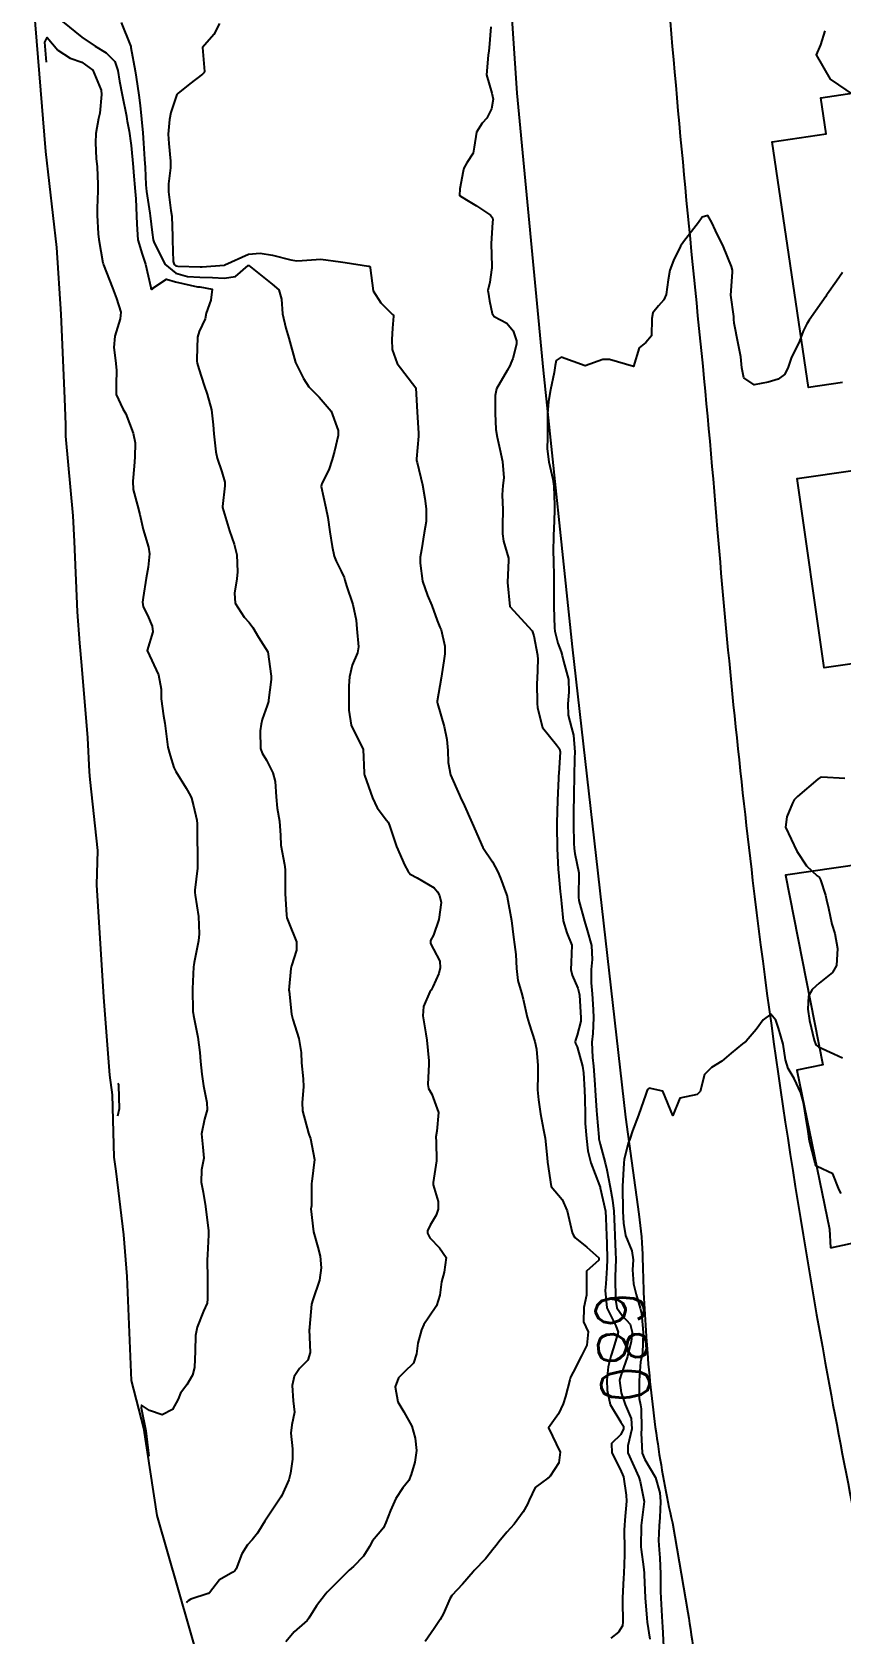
# Model space of a CAD drawing. Header units: metres. Extents: x 298520 to 308411, y 7433745 to 7450750.
# Drawn here: x 300386.1 to 300453.1, y 7444439.1 to 7444571.8 of the extents above; entities that cross this region are included whole.
import ezdxf
from ezdxf.enums import TextEntityAlignment as Align

# ---------------------------------------------------------------- set-up
doc = ezdxf.new("R2010")
doc.units = ezdxf.units.M
doc.header["$LTSCALE"] = 10
for name, color, linetype in [('Area', 45, 'Continuous'), ('Cotas', 45, 'Continuous'), ('Curvas de Nivel 1m', 11, 'Continuous'), ('Curvas de Nivel 5m', 15, 'Continuous'), ('Edificações', 30, 'Continuous'), ('Vias Primárias', 230, 'Continuous')]:
    doc.layers.add(name, color=color, linetype=linetype)
doc.styles.add('Style-STANDARD', font='STANDARD.shx')

msp = doc.modelspace()

# ---------------------------------------------------------------- linework, layer by layer
at = {"layer": 'Area'}
msp.add_polyline3d([(300400.01, 7444436.55, 683.23), (300396.47, 7444448.87, 684.41), (300395.37, 7444456.1, 684.83), (300394.36, 7444460.07, 685.14), (300394, 7444468.69, 685.45), (300393.71, 7444472.14, 685.47), (300393.07, 7444477.4, 685.43), (300392.92, 7444478.57, 685.43), (300392.79, 7444483.74, 685.45), (300392.57, 7444485.36, 685.58), (300392.06, 7444491.81, 685.36), (300391.47, 7444501.11, 685.62), (300391.55, 7444503.96, 685.69), (300390.92, 7444509.85, 685.6), (300390.88, 7444510.48, 685.46), (300390.74, 7444513.29, 685.33), (300390.24, 7444519.28, 685.28), (300390.08, 7444521.14, 685.48), (300389.89, 7444523.73, 685.26), (300389.63, 7444529.56, 685.58), (300389.53, 7444531.69, 685.2), (300388.91, 7444538.28, 685.31), (300388.92, 7444539.23, 685.5), (300388.83, 7444541.41, 685.13), (300388.54, 7444548.39, 685.25), (300388.18, 7444553.91, 727.8), (300387.26, 7444561.88, 684.99), (300386.11, 7444576.11, 683.33)], dxfattribs=at)
at = {"layer": 'Curvas de Nivel 1m', "flags": 128}
for points, elevation in [([(300388.65, 7444572.63), (300390.25, 7444571.35), (300391.35, 7444570.6), (300392.24, 7444570.05), (300392.97, 7444569.32), (300393.21, 7444568.58), (300393.35, 7444567.71), (300393.59, 7444566.57), (300393.95, 7444564.79), (300393.97, 7444564.56), (300393.99, 7444564.38), (300394.16, 7444563.56), (300394.31, 7444562.56), (300394.32, 7444562.38), (300394.49, 7444560.56), (300394.52, 7444560.15), (300394.65, 7444558.55), (300394.7, 7444557.95), (300394.77, 7444556.55), (300394.78, 7444555.85), (300394.88, 7444554.55), (300395.23, 7444553.36), (300395.5, 7444552.55), (300395.94, 7444550.61), (300395.96, 7444550.54), (300396, 7444550.48), (300396.06, 7444550.48), (300396.11, 7444550.54), (300397.25, 7444551.29), (300398.01, 7444551.08), (300399.83, 7444550.67), (300400.01, 7444550.65), (300401.02, 7444550.48), (300400.93, 7444549.55), (300400.55, 7444548.48), (300400.44, 7444548.02), (300399.97, 7444546.95), (300399.82, 7444546.49), (300399.75, 7444544.68), (300399.76, 7444544.49), (300399.79, 7444544.35), (300399.93, 7444543.87), (300400.36, 7444542.49), (300400.62, 7444541.77), (300400.97, 7444540.48), (300401.11, 7444539.24), (300401.16, 7444538.48), (300401.34, 7444536.99), (300401.46, 7444536.47), (300401.83, 7444535.34), (300402.07, 7444534.47), (300402.09, 7444534.18), (300401.88, 7444532.47), (300401.89, 7444532.37), (300402.48, 7444530.46), (300402.86, 7444529.35), (300403.08, 7444528.46), (300403.13, 7444527.06), (300403.07, 7444526.46), (300402.88, 7444525.28), (300402.95, 7444524.46), (300403.68, 7444523.3), (300404.09, 7444522.86), (300404.4, 7444522.44), (300404.88, 7444521.64), (300405.65, 7444520.42), (300405.92, 7444518.42), (300405.92, 7444518.12), (300405.71, 7444516.42), (300405.7, 7444516.32), (300405.6, 7444515.99), (300405.18, 7444514.82), (300405.08, 7444514.43), (300405.01, 7444513.87), (300405.03, 7444512.43), (300405.17, 7444512.04), (300405.54, 7444511.46), (300406.06, 7444510.41), (300406.25, 7444509.69), (300406.33, 7444508.41), (300406.43, 7444507.47), (300406.6, 7444506.41), (300406.68, 7444505.2), (300406.73, 7444504.41), (300407.03, 7444502.81), (300407.08, 7444502.4), (300407.07, 7444500.75), (300407.08, 7444500.4), (300407.18, 7444498.61), (300407.21, 7444498.4), (300407.38, 7444497.98), (300408.01, 7444496.39), (300408.03, 7444495.72), (300407.6, 7444494.4), (300407.55, 7444494.19), (300407.39, 7444492.4), (300407.4, 7444492.31), (300407.6, 7444490.4), (300407.71, 7444489.97), (300408.22, 7444488.39), (300408.4, 7444487.24), (300408.44, 7444486.39), (300408.56, 7444485.06), (300408.59, 7444484.39), (300408.49, 7444483.1), (300408.52, 7444482.39), (300409.02, 7444480.54), (300409.07, 7444480.38), (300409.17, 7444480.1), (300409.51, 7444478.37), (300409.29, 7444476.54), (300409.26, 7444476.38), (300409.25, 7444474.52), (300409.22, 7444474.38), (300409.21, 7444474.27), (300409.44, 7444472.37), (300409.79, 7444471.1), (300409.98, 7444470.37), (300410.07, 7444469.39), (300409.93, 7444468.37), (300409.37, 7444466.74), (300409.27, 7444466.38), (300409.1, 7444464.49), (300409.09, 7444464.38), (300409.08, 7444464.28), (300409.15, 7444462.38), (300408.95, 7444461.76), (300408.26, 7444461.06), (300407.83, 7444460.39), (300407.67, 7444459.65), (300407.74, 7444458.39), (300407.84, 7444457.45), (300407.64, 7444456.39), (300407.56, 7444455.71), (300407.69, 7444454.39), (300407.69, 7444453.55), (300407.52, 7444452.39), (300407.38, 7444451.84), (300406.81, 7444450.54), (300406.73, 7444450.4), (300406.56, 7444450.15), (300405.4, 7444448.42), (300405.17, 7444448.04), (300404.78, 7444447.42), (300404.34, 7444446.87), (300403.96, 7444446.44), (300403.49, 7444445.71), (300403.01, 7444444.45), (300402.9, 7444444.29), (300402.74, 7444444.19), (300401.64, 7444443.55), (300400.8, 7444442.47), (300400.76, 7444442.43), (300400.71, 7444442.41), (300399.26, 7444441.95), (300399.05, 7444441.82), (300398.97, 7444441.73), (300398.92, 7444441.64)], 684), ([(300393.49, 7444572.57), (300394.25, 7444570.71), (300394.29, 7444570.56), (300394.31, 7444570.5), (300394.66, 7444568.56), (300394.74, 7444568.03), (300394.97, 7444566.55), (300395.07, 7444565.67), (300395.17, 7444564.55), (300395.28, 7444563.43), (300395.35, 7444562.55), (300395.44, 7444561.24), (300395.48, 7444560.55), (300395.54, 7444559.11), (300395.6, 7444558.55), (300395.86, 7444556.77), (300395.89, 7444556.54), (300396.06, 7444555.17), (300396.16, 7444554.54), (300396.19, 7444554.4), (300397.12, 7444552.53), (300398.02, 7444551.78), (300399, 7444551.53), (300400.02, 7444551.47), (300401.07, 7444551.43), (300402.02, 7444551.39), (300402.96, 7444551.51), (300404.02, 7444552.44), (300404.06, 7444552.44), (300406.01, 7444550.89), (300406.55, 7444550.41), (300406.77, 7444549.64), (300406.86, 7444548.41), (300407.14, 7444547.24), (300407.38, 7444546.41), (300407.93, 7444544.4), (300408.61, 7444543.08), (300409.03, 7444542.38), (300409.9, 7444541.52), (300410.89, 7444540.36), (300411.47, 7444538.75), (300411.48, 7444538.35), (300411.16, 7444537.05), (300410.96, 7444536.36), (300410.69, 7444535.5), (300410.13, 7444534.37), (300410.07, 7444534.11), (300410.46, 7444532.36), (300410.6, 7444531.54), (300410.78, 7444530.36), (300410.97, 7444529.14), (300411.14, 7444528.36), (300411.31, 7444527.93), (300411.73, 7444527.12), (300411.97, 7444526.59), (300412.03, 7444526.35), (300412.16, 7444525.9), (300412.69, 7444524.34), (300412.97, 7444523.04), (300413.02, 7444522.34), (300413.14, 7444520.85), (300413.07, 7444520.34), (300412.64, 7444519.33), (300412.4, 7444518.34), (300412.36, 7444517.6), (300412.34, 7444516.34), (300412.34, 7444515.6), (300412.56, 7444514.34), (300413.55, 7444512.33), (300413.61, 7444510.41), (300413.62, 7444510.33), (300413.65, 7444510.21), (300414.32, 7444508.32), (300414.69, 7444507.51), (300415.48, 7444506.49), (300415.62, 7444506.3), (300415.73, 7444506.04), (300416.3, 7444504.29), (300417, 7444502.72), (300417.23, 7444502.28), (300417.43, 7444502.01), (300418.01, 7444501.69), (300419.42, 7444500.88), (300419.71, 7444500.55), (300419.87, 7444500.25), (300420, 7444499.66), (300419.82, 7444498.25), (300419.37, 7444496.96), (300419.13, 7444496.5), (300419.12, 7444496.26), (300419.36, 7444495.8), (300419.89, 7444494.79), (300419.92, 7444494.25), (300419.8, 7444493.79), (300419.32, 7444492.66), (300419.17, 7444492.41), (300419.07, 7444492.26), (300418.54, 7444491.03), (300418.48, 7444490.27), (300418.74, 7444488.79), (300418.82, 7444488.26), (300418.97, 7444486.54), (300418.98, 7444486.26), (300418.9, 7444484.59), (300418.96, 7444484.26), (300419.22, 7444483.79), (300419.77, 7444482.25), (300419.63, 7444480.71), (300419.56, 7444480.25), (300419.6, 7444479.82), (300419.61, 7444478.25), (300419.34, 7444476.47), (300419.34, 7444476.26), (300419.74, 7444474.88), (300419.74, 7444474.25), (300419.58, 7444473.77), (300419.08, 7444472.93), (300418.87, 7444472.46), (300418.88, 7444472.26), (300419.07, 7444471.87), (300419.86, 7444471.05), (300420.41, 7444470.24), (300420.24, 7444469.04), (300420.04, 7444468.24), (300419.9, 7444467.14), (300419.62, 7444466.25), (300418.99, 7444465.3), (300418.56, 7444464.69), (300418.36, 7444464.27), (300418.08, 7444463.16), (300417.96, 7444462.27), (300417.72, 7444461.5), (300416.94, 7444460.76), (300416.46, 7444460.29), (300416.18, 7444459.55), (300416.4, 7444458.29), (300416.9, 7444457.48), (300417.57, 7444456.27), (300417.85, 7444455.29), (300417.96, 7444454.27), (300417.81, 7444453.31), (300417.51, 7444452.27), (300417.31, 7444451.79), (300416.82, 7444451.17), (300416.24, 7444450.29), (300415.8, 7444449.3), (300415.42, 7444448.3), (300415.22, 7444447.87), (300414.78, 7444447.33), (300414.31, 7444446.77), (300414.07, 7444446.32), (300413.58, 7444445.5), (300412.75, 7444444.66), (300412.38, 7444444.34), (300411.55, 7444443.53), (300410.72, 7444442.69), (300410.56, 7444442.52), (300410.43, 7444442.36), (300409.68, 7444441.39), (300409.04, 7444440.38), (300408.9, 7444440.17), (300408.69, 7444439.98), (300407.83, 7444439.24), (300407.14, 7444438.4)], 683), ([(300401.65, 7444572.48), (300401.18, 7444571.56), (300400.24, 7444570.49), (300400.4, 7444568.49), (300400.33, 7444568.38), (300400.22, 7444568.29), (300399.19, 7444567.48), (300398.2, 7444566.68), (300398.12, 7444566.6), (300398.07, 7444566.52), (300397.6, 7444565.1), (300397.49, 7444564.53), (300397.39, 7444563.3), (300397.44, 7444562.53), (300397.58, 7444561.07), (300397.57, 7444560.53), (300397.43, 7444559.2), (300397.43, 7444558.53), (300397.62, 7444556.99), (300397.68, 7444556.52), (300397.76, 7444554.82), (300397.76, 7444554.52), (300397.79, 7444552.77), (300397.89, 7444552.52), (300398.03, 7444552.4), (300398.19, 7444552.36), (300400.03, 7444552.32), (300400.2, 7444552.32), (300402.03, 7444552.45), (300402.05, 7444552.45), (300402.08, 7444552.47), (300404.04, 7444553.38), (300405.01, 7444553.46), (300406.04, 7444553.27), (300407.54, 7444552.9), (300408.04, 7444552.82), (300408.5, 7444552.85), (300410.04, 7444552.94), (300411.65, 7444552.74), (300412.04, 7444552.68), (300413.99, 7444552.38), (300414.03, 7444552.37), (300414.07, 7444552.36), (300414.11, 7444552.33), (300414.13, 7444552.23), (300414.38, 7444550.32), (300415, 7444549.33), (300415.98, 7444548.37), (300416.04, 7444548.3), (300416.06, 7444548.22), (300415.97, 7444547.25), (300415.92, 7444546.3), (300415.95, 7444545.47), (300416.36, 7444544.3), (300417.91, 7444542.28), (300418.02, 7444540.28), (300418.12, 7444538.53), (300418.11, 7444538.28), (300417.96, 7444536.4), (300417.96, 7444536.28), (300418, 7444536.12), (300418.46, 7444534.27), (300418.66, 7444533.12), (300418.75, 7444532.27), (300418.75, 7444531.23), (300418.6, 7444530.27), (300418.36, 7444528.88), (300418.27, 7444528.27), (300418.26, 7444527.76), (300418.46, 7444526.27), (300418.88, 7444525.1), (300419.23, 7444524.26), (300419.68, 7444523.02), (300419.9, 7444522.48), (300419.99, 7444522.26), (300420.3, 7444520.9), (300420.3, 7444520.25), (300420.23, 7444519.67), (300420.01, 7444518.25), (300419.68, 7444516.33), (300419.68, 7444516.26), (300419.71, 7444516.15), (300420.26, 7444514.25), (300420.48, 7444513.17), (300420.55, 7444512.25), (300420.57, 7444511.27), (300420.76, 7444510.24), (300421.51, 7444508.56), (300421.67, 7444508.23), (300421.82, 7444507.91), (300422.58, 7444506.22), (300423.45, 7444504.21), (300424.26, 7444503.02), (300424.69, 7444502.19), (300424.91, 7444501.67), (300425.41, 7444500.33), (300425.45, 7444500.23), (300425.47, 7444500.19), (300425.48, 7444500.12), (300425.82, 7444498.18), (300425.99, 7444496.8), (300426.07, 7444496.18), (300426.18, 7444495.35), (300426.24, 7444494.18), (300426.35, 7444493.2), (300426.65, 7444492.17), (300426.8, 7444491.66), (300427.13, 7444490.16), (300427.28, 7444489.61), (300427.76, 7444488.15), (300427.91, 7444487.5), (300428, 7444486.15), (300428.01, 7444485.38), (300427.99, 7444484.15), (300428.06, 7444483.3), (300428.23, 7444482.15), (300428.48, 7444480.84), (300428.62, 7444480.15), (300428.79, 7444478.5), (300428.82, 7444478.14), (300429.12, 7444476.14), (300430.03, 7444475.05), (300430.43, 7444474.13), (300430.86, 7444472.33), (300430.93, 7444472.12), (300431.07, 7444471.91), (300432.06, 7444471.11), (300433.05, 7444470.23), (300433.06, 7444470.09), (300433.05, 7444470.02), (300432.03, 7444469.11), (300432.03, 7444468.1), (300432.05, 7444467.14), (300431.81, 7444466.11), (300431.8, 7444464.92), (300432.17, 7444464.1), (300432.07, 7444463), (300431.63, 7444462.11), (300430.94, 7444460.74), (300430.72, 7444460.33), (300430.66, 7444460.12), (300430.3, 7444458.73), (300430.1, 7444458.13), (300429.73, 7444457.3), (300428.88, 7444456.14), (300429.85, 7444454.13), (300429.74, 7444453.24), (300429.04, 7444452.14), (300428.94, 7444452.03), (300428.83, 7444451.97), (300427.78, 7444451.2), (300427.28, 7444450.16), (300427.15, 7444449.82), (300426.8, 7444449.18), (300426.06, 7444448.17), (300425.45, 7444447.51), (300424.77, 7444446.69), (300424.56, 7444446.4), (300424.4, 7444446.19), (300423.68, 7444445.28), (300422.74, 7444444.32), (300422.65, 7444444.21), (300421.78, 7444443.18), (300420.89, 7444442.24), (300420.71, 7444441.98), (300420.2, 7444440.75), (300419.92, 7444440.25), (300419.41, 7444439.53), (300418.67, 7444438.44)], 682), ([(300424.11, 7444572.2), (300423.98, 7444570.47), (300423.96, 7444570.2), (300423.9, 7444569.86), (300423.76, 7444568.21), (300424.2, 7444566.71), (300424.31, 7444566.21), (300424.18, 7444565.4), (300423.77, 7444564.62), (300423.4, 7444564.22), (300422.92, 7444563.47), (300422.74, 7444562.22), (300422.65, 7444561.72), (300422.13, 7444560.92), (300421.88, 7444560.48), (300421.82, 7444560.23), (300421.55, 7444558.79), (300421.52, 7444558.24), (300422.1, 7444557.86), (300422.93, 7444557.38), (300424.09, 7444556.59), (300424.25, 7444556.37), (300424.28, 7444556.21), (300424.26, 7444556.02), (300424.14, 7444554.21), (300424.19, 7444552.37), (300424.19, 7444552.21), (300424.17, 7444552.06), (300424.02, 7444551.04), (300423.87, 7444550.35), (300423.88, 7444550.21), (300424, 7444549.51), (300424.22, 7444548.44), (300424.39, 7444548.2), (300425.43, 7444547.64), (300425.97, 7444547.02), (300426.23, 7444546.18), (300426.24, 7444545.9), (300425.94, 7444544.72), (300425.78, 7444544.33), (300425.71, 7444544.18), (300425.48, 7444543.74), (300424.59, 7444542.2), (300424.46, 7444541.65), (300424.46, 7444540.2), (300424.52, 7444538.85), (300424.64, 7444538.2), (300424.87, 7444537.21), (300425.09, 7444536.19), (300425.18, 7444534.83), (300425.11, 7444534.19), (300425.05, 7444533.44), (300425.1, 7444532.19), (300425.09, 7444530.88), (300425.08, 7444530.19), (300425.16, 7444529.59), (300425.57, 7444528.18), (300425.58, 7444528.02), (300425.5, 7444526.18), (300425.69, 7444524.18), (300427.54, 7444522.16), (300427.67, 7444521.75), (300427.97, 7444520.16), (300428.02, 7444519.79), (300427.94, 7444518.16), (300427.92, 7444517.85), (300427.95, 7444516.16), (300427.97, 7444515.79), (300428.4, 7444514.15), (300429.56, 7444512.72), (300429.81, 7444512.39), (300429.85, 7444512.14), (300429.74, 7444510.34), (300429.73, 7444510.14), (300429.72, 7444509.94), (300429.64, 7444508.14), (300429.58, 7444506.24), (300429.58, 7444506.14), (300429.58, 7444506.04), (300429.62, 7444504.14), (300429.69, 7444502.39), (300429.71, 7444502.14), (300429.86, 7444500.58), (300429.9, 7444500.13), (300429.96, 7444499.58), (300430.11, 7444498.13), (300430.4, 7444497.15), (300430.83, 7444496.12), (300430.78, 7444494.68), (300430.73, 7444494.12), (300430.84, 7444493.63), (300431.32, 7444492.57), (300431.44, 7444492.11), (300431.45, 7444491.97), (300431.58, 7444490.11), (300431.56, 7444489.83), (300431.27, 7444488.66), (300431.12, 7444488.26), (300431.09, 7444488.11), (300431.13, 7444487.98), (300431.26, 7444487.7), (300431.71, 7444486.11), (300431.79, 7444485.56), (300431.86, 7444484.1), (300431.89, 7444483.43), (300431.92, 7444482.1), (300431.94, 7444481.34), (300432.03, 7444480.1), (300432.16, 7444479.1), (300432.39, 7444478.1), (300433.12, 7444476.21), (300433.16, 7444476.09), (300433.18, 7444476.03), (300433.6, 7444474.09), (300433.65, 7444473.52), (300433.69, 7444472.08), (300433.71, 7444471.44), (300433.76, 7444470.08), (300433.73, 7444469.4), (300433.63, 7444468.08), (300433.58, 7444467.52), (300433.71, 7444466.08), (300434.48, 7444464.59), (300434.66, 7444464.07), (300434.27, 7444462.77), (300434.06, 7444462.08), (300433.84, 7444461.19), (300433.72, 7444460.08), (300433.74, 7444459.27), (300434, 7444458.08), (300434.89, 7444456.62), (300435.1, 7444456.28), (300435.1, 7444456.07), (300434.88, 7444455.59), (300434.12, 7444454.83), (300434.13, 7444454.08), (300434.84, 7444452.71), (300435.09, 7444452.07), (300435.32, 7444450.56), (300435.34, 7444450.06), (300435.22, 7444448.48), (300435.18, 7444448.06), (300435.17, 7444447.69), (300435.19, 7444446.07), (300435.19, 7444445.63), (300435.13, 7444444.07), (300435.11, 7444443.69), (300435.03, 7444442.07), (300435.02, 7444441.75), (300435.04, 7444440.07), (300435.01, 7444439.74), (300434.68, 7444439.22), (300434.05, 7444438.71)], 681), ([(300453.43, 7444509.94), (300451.53, 7444510.03), (300451.39, 7444510.01), (300451.2, 7444509.87), (300449.51, 7444508.43), (300449.24, 7444508.17), (300449.09, 7444507.9), (300448.64, 7444506.76), (300448.51, 7444505.91), (300449.45, 7444503.9), (300450.27, 7444502.71), (300451.15, 7444501.87), (300451.31, 7444501.75), (300451.43, 7444501.53), (300451.82, 7444500.28), (300451.93, 7444499.87), (300452.08, 7444499.19), (300452.37, 7444497.87), (300452.6, 7444497.08), (300452.83, 7444495.86), (300452.75, 7444494.45), (300452.41, 7444493.86), (300451.32, 7444492.97), (300450.74, 7444492.46), (300450.42, 7444491.89), (300450.37, 7444490.83), (300450.51, 7444489.89), (300450.9, 7444488.25), (300451.04, 7444487.88), (300451.26, 7444487.7), (300452.51, 7444487.11), (300453.25, 7444486.78)], 679), ([(300453.12, 7444475.55), (300452.97, 7444475.85), (300452.45, 7444477.17), (300451.14, 7444477.78), (300451.02, 7444477.88), (300450.97, 7444478.06), (300450.52, 7444479.89), (300450.39, 7444480.68), (300450.21, 7444481.89), (300450.02, 7444483.08), (300449.8, 7444483.89), (300449.23, 7444485.07), (300448.73, 7444485.91), (300448.53, 7444486.63), (300448.34, 7444487.91), (300447.94, 7444489.26), (300447.71, 7444489.92), (300447.3, 7444490.42), (300446.66, 7444489.93), (300446.08, 7444489.14), (300445.27, 7444488.18), (300445.14, 7444488.08), (300444.95, 7444487.95), (300444.03, 7444487.19), (300443.25, 7444486.51), (300442.38, 7444485.98), (300441.82, 7444485.41), (300441.46, 7444484), (300441.21, 7444483.75), (300439.78, 7444483.44), (300439.19, 7444482.02), (300438.36, 7444484.03), (300437.22, 7444484.27), (300437.09, 7444484.17), (300437.03, 7444484.04), (300436.95, 7444483.78), (300436.34, 7444482.05), (300435.86, 7444480.74), (300435.62, 7444480.06), (300435.5, 7444479.73), (300435.15, 7444478.38), (300435.13, 7444478.09), (300435.12, 7444478.07), (300435.03, 7444476.17), (300435.03, 7444476.07), (300435.05, 7444474.12), (300435.05, 7444474.07), (300435.09, 7444473.1), (300435.27, 7444472.07), (300435.79, 7444470.79), (300435.9, 7444470.06), (300435.86, 7444469.24), (300435.94, 7444468.06), (300436.15, 7444467.19), (300436.47, 7444466.05), (300436.58, 7444465.62), (300436.72, 7444464.04), (300436.67, 7444462.33), (300436.62, 7444462.04), (300436.52, 7444461.62), (300436.4, 7444460.05), (300436.39, 7444458.57), (300436.5, 7444458.05), (300436.56, 7444457.71), (300436.58, 7444456.04), (300436.56, 7444455.73), (300436.64, 7444454.04), (300436.86, 7444453.52), (300437.75, 7444452.03), (300438.1, 7444450.75), (300438.16, 7444450.03), (300438.12, 7444448.7), (300438.06, 7444448.03), (300438, 7444446.8), (300438.05, 7444446.03), (300438.11, 7444445.38), (300438.16, 7444444.03), (300438.17, 7444442.58), (300438.19, 7444442.03), (300438.22, 7444441.54), (300438.31, 7444440.03), (300438.32, 7444439.66), (300438.42, 7444438.02)], 679), ([(300393.22, 7444484.68), (300393.27, 7444484.62), (300393.28, 7444484.57), (300393.28, 7444484.51), (300393.33, 7444482.57), (300393.18, 7444481.97)], 686)]:
    msp.add_lwpolyline(points, dxfattribs=dict(at, elevation=elevation))
at = {"layer": 'Curvas de Nivel 5m', "flags": 128}
for points, elevation in [([(300387.3, 7444569.27), (300387.18, 7444570.92), (300387.36, 7444571.31), (300388.24, 7444570.27), (300389.26, 7444569.6), (300390.23, 7444569.26), (300391.14, 7444568.6), (300391.85, 7444566.95), (300391.88, 7444566.59), (300391.74, 7444565.04), (300391.63, 7444564.6), (300391.39, 7444563.37), (300391.37, 7444562.6), (300391.43, 7444561.3), (300391.5, 7444560.6), (300391.57, 7444559.14), (300391.55, 7444558.6), (300391.5, 7444557.19), (300391.51, 7444556.6), (300391.6, 7444555.05), (300391.66, 7444554.59), (300391.99, 7444552.64), (300392, 7444552.59), (300392.03, 7444552.49), (300392.78, 7444550.58), (300393.12, 7444549.7), (300393.46, 7444548.57), (300393.41, 7444548.01), (300392.97, 7444546.57), (300392.89, 7444545.63), (300393.02, 7444544.57), (300393.11, 7444543.76), (300393.08, 7444542.57), (300393.08, 7444541.75), (300393.64, 7444540.56), (300393.89, 7444540.14), (300394.5, 7444538.55), (300394.66, 7444537.75), (300394.64, 7444536.55), (300394.57, 7444535.81), (300394.45, 7444534.55), (300394.5, 7444533.86), (300394.84, 7444532.55), (300395.04, 7444531.8), (300395.33, 7444530.55), (300395.75, 7444529.09), (300395.84, 7444528.54), (300395.73, 7444527.45), (300395.58, 7444526.54), (300395.32, 7444524.93), (300395.26, 7444524.55), (300395.31, 7444524.16), (300395.68, 7444523.45), (300396.07, 7444522.54), (300396.12, 7444522.08), (300395.65, 7444520.54), (300396.6, 7444518.53), (300396.81, 7444517.32), (300396.82, 7444516.53), (300397, 7444515.11), (300397.1, 7444514.52), (300397.33, 7444512.74), (300397.37, 7444512.52), (300397.55, 7444511.85), (300397.86, 7444510.84), (300398.02, 7444510.51), (300398.88, 7444509.13), (300399.24, 7444508.49), (300399.32, 7444508.31), (300399.49, 7444507.66), (300399.77, 7444506.49), (300399.8, 7444506.17), (300399.8, 7444504.49), (300399.81, 7444504.13), (300399.81, 7444502.49), (300399.61, 7444500.69), (300399.6, 7444500.5), (300399.62, 7444500.28), (300399.89, 7444498.49), (300399.95, 7444497.07), (300399.89, 7444496.49), (300399.55, 7444494.7), (300399.52, 7444494.5), (300399.5, 7444494.34), (300399.41, 7444492.5), (300399.43, 7444490.64), (300399.45, 7444490.5), (300399.5, 7444490.29), (300399.84, 7444488.49), (300400, 7444487.24), (300400.08, 7444486.49), (300400.19, 7444485.44), (300400.32, 7444484.48), (300400.58, 7444483.1), (300400.62, 7444482.48), (300400.41, 7444481.71), (300400.16, 7444480.49), (300400.25, 7444479.39), (300400.34, 7444478.48), (300400.16, 7444477.51), (300400.12, 7444476.49), (300400.29, 7444475.66), (300400.49, 7444474.48), (300400.67, 7444472.89), (300400.72, 7444472.48), (300400.73, 7444472.14), (300400.65, 7444470.48), (300400.63, 7444470.06), (300400.66, 7444468.48), (300400.66, 7444466.82), (300400.61, 7444466.48), (300400.32, 7444465.8), (300399.79, 7444464.49), (300399.66, 7444463.8), (300399.63, 7444462.49), (300399.58, 7444461.13), (300399.4, 7444460.49), (300398.93, 7444459.71), (300398.41, 7444459.01), (300398.22, 7444458.51), (300397.76, 7444457.65), (300396.89, 7444457.22), (300395.85, 7444457.58), (300395.17, 7444458.01), (300395.15, 7444457.81), (300395.55, 7444455.88), (300395.8, 7444453.78)], 685), ([(300451.77, 7444571.87), (300451.43, 7444570.7), (300451.05, 7444569.88), (300452.22, 7444567.87), (300454.2, 7444566.52)], 680), ([(300453.25, 7444551.86), (300452.75, 7444551.14), (300452.01, 7444550.09), (300451.91, 7444549.96), (300451.85, 7444549.87), (300451.52, 7444549.4), (300450.47, 7444547.89), (300450.28, 7444547.59), (300449.97, 7444547), (300449.69, 7444546.17), (300449.56, 7444545.9), (300449.01, 7444544.84), (300448.71, 7444543.91), (300448.45, 7444543.39), (300447.92, 7444543), (300447.09, 7444542.76), (300445.92, 7444542.54), (300445.08, 7444543.11), (300444.9, 7444543.96), (300444.83, 7444544.85), (300444.61, 7444545.96), (300444.28, 7444547.66), (300444.25, 7444547.97), (300444.23, 7444548.21), (300444, 7444549.97), (300444.12, 7444551.88), (300444.12, 7444551.97), (300444.12, 7444552.05), (300444.04, 7444552.34), (300443.38, 7444553.98), (300442.72, 7444555.33), (300442.42, 7444555.99), (300442.08, 7444556.58), (300441.63, 7444556.44), (300441.31, 7444556), (300440.06, 7444554.4), (300439.81, 7444554.02), (300439.24, 7444552.83), (300438.95, 7444552.03), (300438.8, 7444551.25), (300438.65, 7444550.03), (300438.44, 7444549.59), (300437.99, 7444549.08), (300437.53, 7444548.51), (300437.44, 7444548.05), (300437.43, 7444546.59), (300436.96, 7444546.05), (300436.41, 7444545.6), (300435.93, 7444544.06), (300433.94, 7444544.65), (300433.4, 7444544.63), (300431.93, 7444544.11), (300429.94, 7444544.83), (300429.52, 7444544.55), (300429.43, 7444544.14), (300429.36, 7444543.57), (300429.05, 7444542.14), (300428.88, 7444541.16), (300428.81, 7444540.15), (300428.82, 7444539.2), (300428.8, 7444538.15), (300428.77, 7444537.23), (300428.91, 7444536.15), (300429.25, 7444534.72), (300429.33, 7444534.14), (300429.38, 7444532.56), (300429.4, 7444532.14), (300429.34, 7444530.57), (300429.31, 7444530.14), (300429.28, 7444528.61), (300429.3, 7444528.14), (300429.33, 7444526.54), (300429.33, 7444526.14), (300429.34, 7444524.5), (300429.34, 7444524.14), (300429.39, 7444522.42), (300429.42, 7444522.14), (300429.66, 7444521.14), (300429.95, 7444520.43), (300430.02, 7444520.13), (300430.14, 7444519.64), (300430.55, 7444518.13), (300430.58, 7444517.09), (300430.5, 7444516.13), (300430.52, 7444515.19), (300430.79, 7444514.12), (300430.97, 7444513.52), (300431.07, 7444512.12), (300431.05, 7444511.62), (300431.03, 7444510.12), (300431, 7444508.63), (300430.98, 7444508.12), (300430.96, 7444507.58), (300430.96, 7444506.12), (300431, 7444504.57), (300431.02, 7444504.12), (300431.06, 7444503.72), (300431.4, 7444502.11), (300431.4, 7444502.08), (300431.37, 7444500.11), (300431.41, 7444499.82), (300431.88, 7444498.1), (300432.1, 7444497.38), (300432.44, 7444496.1), (300432.51, 7444494.93), (300432.43, 7444494.1), (300432.43, 7444493), (300432.51, 7444492.1), (300432.59, 7444490.8), (300432.61, 7444490.1), (300432.55, 7444488.82), (300432.49, 7444488.1), (300432.53, 7444486.82), (300432.62, 7444486.1), (300432.73, 7444484.59), (300432.76, 7444484.09), (300432.87, 7444482.42), (300432.9, 7444482.09), (300433.05, 7444480.22), (300433.06, 7444480.09), (300433.17, 7444479.65), (300433.58, 7444478.09), (300433.71, 7444477.51), (300434.01, 7444476.08), (300434.18, 7444475.01), (300434.29, 7444474.08), (300434.37, 7444472.79), (300434.39, 7444472.08), (300434.45, 7444470.68), (300434.47, 7444470.08), (300434.42, 7444468.69), (300434.41, 7444468.08), (300434.47, 7444466.62), (300434.56, 7444466.07), (300435, 7444465.46), (300435.66, 7444464.73), (300435.82, 7444464.06), (300435.74, 7444463.29), (300435.43, 7444462.06), (300434.94, 7444460.63), (300434.79, 7444460.21), (300434.78, 7444460.07), (300434.92, 7444459.05), (300435.23, 7444458.07), (300435.74, 7444456.91), (300435.78, 7444456.06), (300435.46, 7444454.65), (300435.46, 7444454.06), (300435.98, 7444452.92), (300436.37, 7444452.05), (300436.47, 7444451.69), (300436.81, 7444450.04), (300436.56, 7444448.04), (300436.54, 7444446.28), (300436.56, 7444446.05), (300436.75, 7444444.62), (300436.82, 7444444.12), (300436.82, 7444444.05), (300436.82, 7444443.97), (300436.89, 7444442.05), (300437.03, 7444440.38), (300437.07, 7444440.04), (300437.27, 7444438.64)], 680)]:
    msp.add_lwpolyline(points, dxfattribs=dict(at, elevation=elevation))
at = {"layer": 'Edificações'}
for points in [[(300453.25, 7444542.73), (300450.43, 7444542.33), (300447.41, 7444562.66), (300451.9, 7444563.33), (300451.46, 7444566.33), (300458.27, 7444567.34)], [(300456.35, 7444519.76), (300451.71, 7444519.1), (300449.49, 7444534.78), (300454.28, 7444535.46)]]:
    msp.add_lwpolyline(points, dxfattribs=at)
msp.add_lwpolyline([(300452.26, 7444471.06), (300475.2, 7444476.02), (300473.43, 7444481.75), (300461.65, 7444479.44), (300459.99, 7444487.87), (300456.24, 7444487.14), (300455.08, 7444493.07), (300468.08, 7444494.96), (300466.81, 7444503.72), (300464.9, 7444503.44), (300464.37, 7444507.08), (300460.4, 7444506.5), (300460.51, 7444505.72), (300456.61, 7444505.15), (300456.9, 7444503.14), (300448.52, 7444501.92), (300451.61, 7444486.2), (300449.47, 7444485.78), (300452.17, 7444472.61)], close=True, dxfattribs=at)
at = {"layer": 'Vias Primárias'}
for points in [[(300438.26, 7444581.18, 0.005453), (300441.35, 7444547.21, -0.005063), (300442.87, 7444530.59, 0.009353), (300445.8, 7444501.49, 0.016264), (300452.3, 7444458.87, 0.008328), (300457.59, 7444432.84, 0.006151), (300460.01, 7444422.47, 0.074636), (300466.83, 7444405.93, 0.005943), (300476.73, 7444389.83), (300483.38, 7444380.44), (300484.91, 7444378.26), (300486.78, 7444375.61), (300486.23, 7444370.61), (300508.13, 7444341.88)], [(300425.59, 7444577.04), (300426.26, 7444566.7), (300428.46, 7444543.75), (300430.84, 7444520.85), (300435.27, 7444481.88), (300436.38, 7444473.85, -0.028759), (300436.68, 7444470.05, 0.013456), (300437.04, 7444462.83, 0.01644), (300437.87, 7444455.26, 0.01978), (300439.15, 7444448.27), (300440.43, 7444440.84, -0.029659), (300441.25, 7444433.43, -0.110411), (300439.86, 7444425.23, -0.073962), (300437.74, 7444421.66, -0.005099), (300433.52, 7444416.59, -0.098586), (300425.56, 7444410.28, 0.011783), (300413.11, 7444403.52, 0.013983), (300407.7, 7444400.22)]]:
    msp.add_lwpolyline(points, format="xyb", dxfattribs=at)

# ---------------------------------------------------------------- texts
at = {"layer": 'Cotas', "style": 'Style-STANDARD'}
msp.add_text('680', height=4, rotation=274.2565, dxfattribs=at).set_placement((300435.02, 7444462.86, 680), align=Align.MIDDLE_CENTER)

doc.saveas('drawing.dxf')
